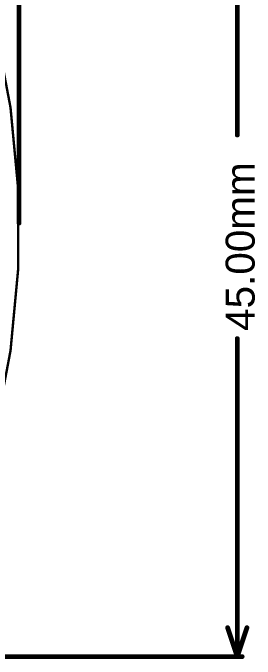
# Model space of a CAD drawing. Header units: inches. Extents: x -6 to 385, y -2 to 98.
# Drawn here: x 85.19 to 97.94, y -0.13 to 33.88 of the extents above; entities that cross this region are included whole.
import ezdxf

# ---------------------------------------------------------------- set-up
doc = ezdxf.new("R2010")
doc.units = ezdxf.units.IN
doc.layers.add('Board outline', color=216, linetype='Continuous')
doc.layers.add('Dimensions', color=6, linetype='Continuous')
doc.styles.add('Arial', font='', dxfattribs={"height": 0.2})
doc.styles.get('Arial').set_extended_font_data('Arial')

msp = doc.modelspace()

# ---------------------------------------------------------------- linework, layer by layer
at = {"layer": 'Board outline', "const_width": 0.127}
msp.add_lwpolyline([(79.597, 45, -0.263107), (79.597, 0)], format="xyb", dxfattribs=at)
at = {"layer": 'Dimensions', "const_width": 0.254}
for points in [[(85.516, 22.818), (85.516, 65.024)], [(97, 27.451), (97, 45)], [(97, 0), (97, 16.736)], [(96.492, 1.524), (97, 0)], [(97, 0), (97.508, 1.524)], [(79.914, 0), (97.254, 0)]]:
    msp.add_lwpolyline(points, dxfattribs=at)
at = {"layer": 'Dimensions', "const_width": 0.127}
for points in [[(96.936, 27.451, 1), (97.063, 27.451, 1)], [(85.453, 22.818, 1), (85.58, 22.818, 1)], [(96.936, 16.736, 1), (97.063, 16.736, 1)], [(96.428, 1.524, 1), (96.555, 1.524, 1)], [(97.444, 1.524, 1), (97.571, 1.524, 1)], [(96.936, 0, 1), (97.063, 0, 1)], [(96.936, 0, 1), (97.063, 0, 1)], [(96.936, 0, 1), (97.063, 0, 1)], [(97.19, 0, 1), (97.317, 0, 1)]]:
    msp.add_lwpolyline(points, format="xyb", close=True, dxfattribs=at)

# ---------------------------------------------------------------- texts
at = {"layer": 'Dimensions', "style": 'Arial'}
msp.add_text('45.00mm', height=1.524, rotation=90, dxfattribs=at).set_placement((97.914, 17.142))

doc.saveas('drawing.dxf')
